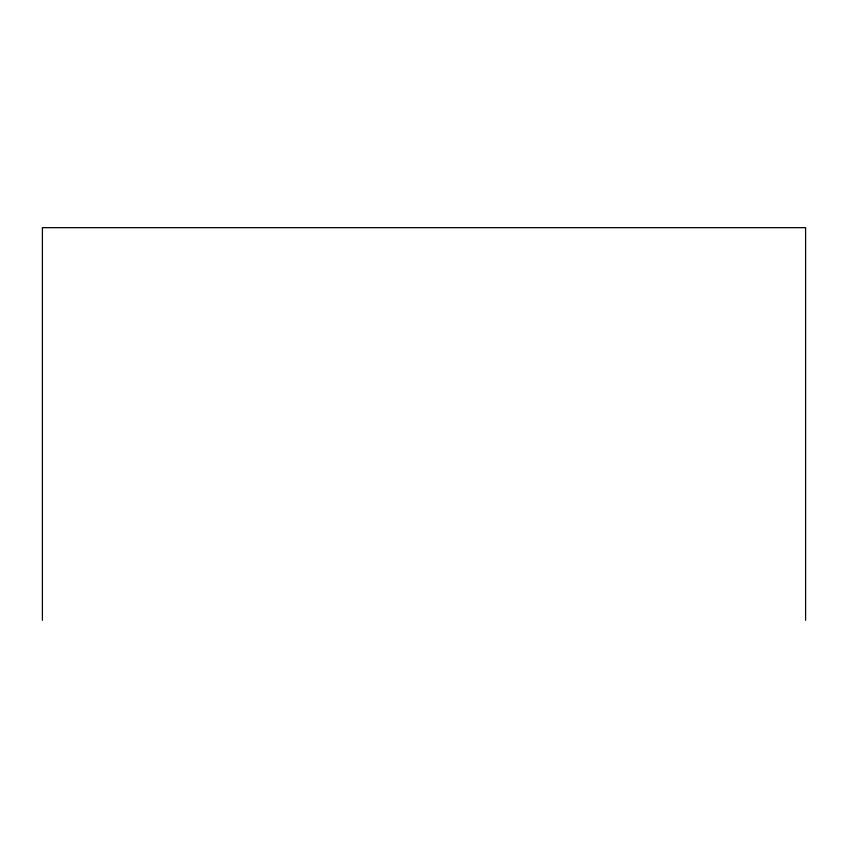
<?xml version="1.0" encoding="UTF-8"?>
<svg xmlns="http://www.w3.org/2000/svg" width="848" height="848" viewBox="0 0 848 848"><rect width="100%" height="100%" fill="white"/><g stroke="black" fill="none" stroke-linecap="round" stroke-linejoin="round"><path stroke-width="1.27" d="M805.6 620.344L805.6 227.656L42.4 227.656L42.4 620.344"/></g></svg>
